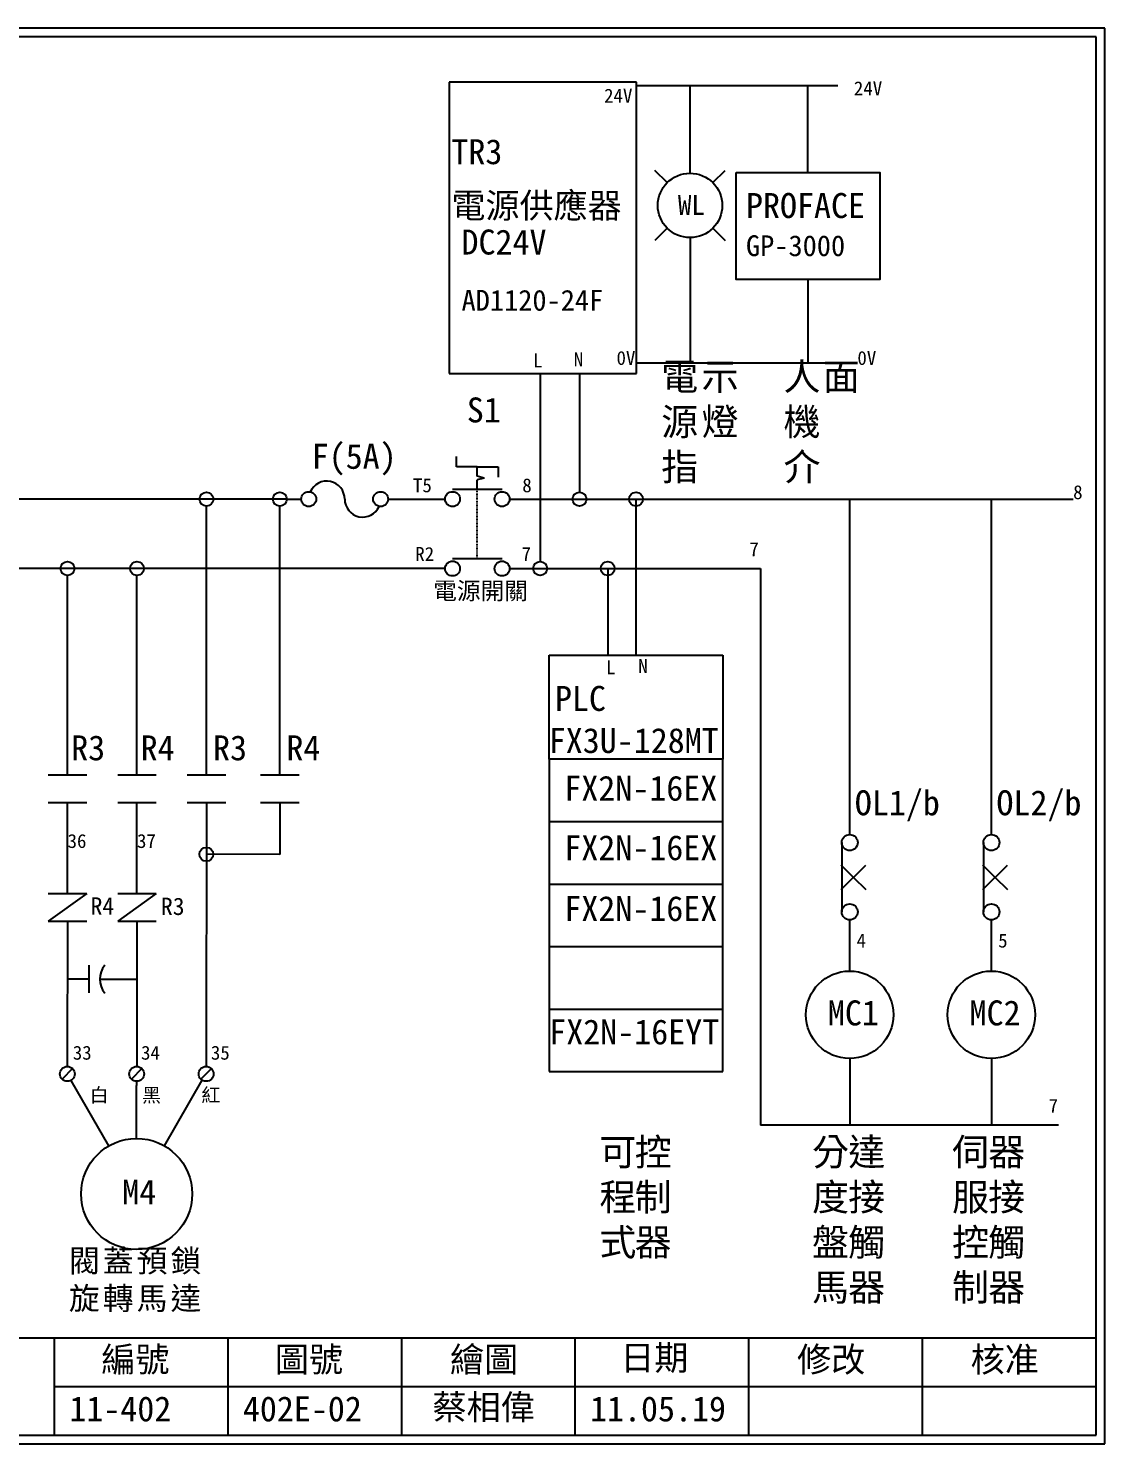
# Model space of a CAD drawing. Extents: x 10 to 297, y 3 to 207.
# Drawn here: x 142 to 297, y 3 to 207 of the extents above; entities that cross this region are included whole.
import ezdxf
from ezdxf.enums import TextEntityAlignment as Align

# ---------------------------------------------------------------- set-up
doc = ezdxf.new("R2010")
doc.units = 0
doc.linetypes.add('DASHED', pattern=[0.2, 0.1, -0.1])
doc.layers.get('0').update_dxf_attribs({"linetype": 'CONTINUOUS'})
for name, color, linetype in [('7', 7, 'CONTINUOUS'), ('圖框層', 7, 'CONTINUOUS'), ('標尺寸層', 3, 'CONTINUOUS')]:
    doc.layers.add(name, color=color, linetype=linetype)
doc.styles.add('CNS', font='romanc.shx', dxfattribs={"bigfont": 'chineset.shx'})
doc.styles.add('STSL', font='KAIU.TTF')
doc.styles.add('標楷體', font='KAIU.TTF')

# ---------------------------------------------------------------- blocks, each defined once
blk = doc.blocks.new('FUSE')
at = {"color": 7}
for p, q in [((0, 0), (2.14, 0)), ((14.64, 0), (16.78, 0))]:
    blk.add_line(p, q, dxfattribs=at)
for centre in [(3.21, 0), (13.56, 0)]:
    blk.add_circle(centre, 1.07)
for centre, start, end in [((5.8, 0), 0, 156.116), ((10.98, 0), 180, 336.116)]:
    blk.add_arc(centre, 2.59, start, end, dxfattribs=at)

msp = doc.modelspace()

# ---------------------------------------------------------------- linework, layer by layer
for p, q in [((229.58, 199.2), (202.58, 199.2)), ((202.58, 199.2), (202.58, 157.2)), ((229.58, 157.2), (229.58, 199.2)), ((258.55, 198.67), (229.58, 198.67)), ((237.27, 189.99), (237.27, 198.67)), ((237.27, 186.09), (237.27, 189.99)), ((233.99, 184.73), (232.22, 186.5)), ((240.55, 184.73), (242.32, 186.5)), ((233.99, 178.17), (232.22, 176.4)), ((240.55, 178.17), (242.32, 176.4)), ((237.27, 176.81), (237.27, 172.86)), ((237.27, 172.86), (237.27, 158.72)), ((202.58, 157.2), (225.58, 157.2)), ((215.69, 157.2), (215.69, 130.12)), ((221.36, 157.2), (221.36, 140.12)), ((225.58, 157.2), (229.58, 157.2)), ((258.55, 158.72), (229.58, 158.72)), ((203.63, 143.77), (203.63, 145.27)), ((206.63, 143.77), (203.63, 143.77)), ((206.63, 143.77), (209.63, 143.77)), ((209.63, 143.77), (209.63, 142.27)), ((207.63, 142.16), (206.63, 142.43)), ((207.63, 142.16), (206.63, 141.89)), ((179.14, 139.12), (22.17, 139.12)), ((193.78, 139.12), (201.99, 139.12)), ((195.92, 139.12), (201.99, 139.12)), ((211.27, 139.12), (292.46, 139.12)), ((229.49, 116.64), (229.49, 139.12)), ((260.27, 90.78), (260.27, 139.12)), ((280.68, 90.78), (280.68, 139.12)), ((167.61, 99.39), (167.61, 138.12)), ((178.18, 99.39), (178.18, 138.12)), ((201.99, 129.12), (22.17, 129.12)), ((211.27, 129.12), (247.43, 129.12)), ((147.61, 99.39), (147.61, 128.12)), ((157.61, 99.39), (157.61, 128.12)), ((216.99, 116.64), (241.99, 116.64)), ((216.99, 101.64), (216.99, 116.64)), ((241.99, 116.64), (241.99, 101.64)), ((241.99, 101.64), (216.99, 101.64)), ((216.99, 101.64), (216.99, 92.64)), ((241.99, 92.64), (241.99, 101.64)), ((147.61, 82.28), (147.61, 95.42)), ((157.61, 82.28), (157.61, 95.42)), ((167.61, 95.42), (167.57, 57.36)), ((178.18, 95.42), (178.18, 87.93)), ((216.99, 92.64), (241.99, 92.64)), ((216.99, 92.64), (216.99, 83.64)), ((241.99, 83.64), (241.99, 92.64)), ((178.18, 87.93), (167.6, 87.94)), ((167.6, 87.94), (167.6, 87.94)), ((259.12, 89.63), (259.12, 79.63)), ((279.53, 89.63), (279.53, 79.63)), ((259.06, 82.84), (262.6, 86.38)), ((260.83, 84.61), (259.06, 86.38)), ((279.47, 82.84), (283, 86.38)), ((281.23, 84.61), (279.47, 86.38)), ((216.99, 83.64), (241.99, 83.64)), ((216.99, 83.64), (216.99, 74.64)), ((241.99, 74.64), (241.99, 83.64)), ((260.83, 84.61), (262.6, 82.84)), ((281.23, 84.61), (283, 82.84)), ((150.39, 82.28), (144.83, 78.31)), ((160.39, 82.28), (154.83, 78.31)), ((147.59, 78.31), (147.57, 57.36)), ((157.59, 78.31), (157.57, 57.36)), ((260.27, 71.11), (260.27, 78.48)), ((280.68, 71.11), (280.68, 78.48)), ((216.99, 74.64), (241.99, 74.64)), ((216.99, 74.64), (216.99, 65.64)), ((241.99, 65.64), (241.99, 74.64)), ((150.73, 67.95), (150.73, 71.95)), ((150.73, 69.95), (147.58, 69.95)), ((152.28, 69.95), (157.57, 69.95)), ((216.99, 65.64), (241.99, 65.64)), ((216.99, 65.64), (241.99, 65.64)), ((216.99, 65.64), (216.99, 56.64)), ((241.99, 56.64), (241.99, 65.64)), ((260.27, 58.51), (260.27, 48.91)), ((280.68, 58.51), (280.68, 48.91)), ((148.33, 57.05), (146.81, 55.53)), ((153.56, 45.92), (148.11, 55.36)), ((158.33, 57.05), (156.81, 55.53)), ((157.56, 55.22), (157.56, 54.63)), ((161.56, 45.92), (167.02, 55.37)), ((168.33, 57.05), (166.81, 55.53)), ((216.99, 56.64), (241.99, 56.64)), ((157.56, 46.99), (157.56, 54.63))]:
    msp.add_line(p, q)
for centre, radius in [((237.27, 181.45), 4.64), ((167.61, 139.12), 1), ((178.18, 139.12), 1), ((221.36, 139.12), 1), ((147.61, 129.12), 1), ((157.61, 129.12), 1), ((215.69, 129.12), 1), ((167.6, 87.94), 1), ((260.27, 64.81), 6.3), ((280.68, 64.81), 6.3), ((147.57, 56.29), 1.07), ((157.57, 56.29), 1.07), ((167.57, 56.29), 1.07), ((157.56, 38.99), 8)]:
    msp.add_circle(centre, radius)
msp.add_arc((155.5, 69.95), 3.23, 141.7755, 218.4018)
at = {"layer": '7'}
for p, q in [((206.63, 142.43), (206.63, 143.77)), ((206.63, 140.55), (206.63, 141.89)), ((203.06, 140.55), (210.2, 140.55)), ((203.06, 130.55), (210.2, 130.55))]:
    msp.add_line(p, q, dxfattribs=at)
at = {"layer": '7', "linetype": 'DASHED'}
msp.add_line((206.63, 130.55), (206.63, 140.55), dxfattribs=at)
at = {"layer": '7'}
for centre in [(203.06, 139.12), (210.2, 139.12), (203.06, 129.12), (210.2, 129.12)]:
    msp.add_circle(centre, 1.07, dxfattribs=at)
at = {"layer": '圖框層', "color": 7}
for p, q in [((297, 206.97), (10, 206.97)), ((297, 3), (297, 206.97)), ((295.75, 205.72), (11.25, 205.72)), ((295.75, 4.25), (295.75, 205.72)), ((11.25, 18.25), (295.75, 18.25)), ((145.75, 4.25), (145.75, 18.25)), ((170.75, 4.25), (170.75, 18.25)), ((195.75, 4.25), (195.75, 18.25)), ((220.75, 4.25), (220.75, 18.25)), ((245.75, 4.25), (245.75, 18.25)), ((270.75, 4.25), (270.75, 18.25)), ((145.75, 11.25), (295.75, 11.25)), ((11.25, 4.25), (295.75, 4.25)), ((10, 3), (297, 3))]:
    msp.add_line(p, q, dxfattribs=at)
at = {"layer": '標尺寸層', "color": 7}
for p, q in [((254.25, 186.2), (254.25, 198.67)), ((254.25, 170.76), (254.25, 158.72)), ((225.41, 129.15), (225.41, 116.64)), ((247.43, 129.12), (247.43, 48.91)), ((144.83, 99.39), (150.39, 99.39)), ((154.83, 99.39), (160.39, 99.39)), ((164.83, 99.39), (170.39, 99.39)), ((175.4, 99.39), (180.96, 99.39)), ((144.83, 95.42), (150.39, 95.42)), ((154.83, 95.42), (160.39, 95.42)), ((164.83, 95.42), (170.39, 95.42)), ((175.4, 95.42), (180.96, 95.42)), ((144.83, 82.28), (150.39, 82.28)), ((154.83, 82.28), (160.39, 82.28)), ((144.83, 78.31), (150.39, 78.31)), ((154.83, 78.31), (160.39, 78.31)), ((290.33, 48.91), (247.43, 48.91))]:
    msp.add_line(p, q, dxfattribs=at)
msp.add_lwpolyline([(243.9, 186.2), (264.6, 186.2), (264.6, 170.76), (243.9, 170.76)], close=True, dxfattribs=at)
for centre, radius in [((229.49, 139.12), 1), ((225.41, 129.12), 1), ((260.27, 89.63), 1.15), ((280.68, 89.63), 1.15), ((260.27, 79.63), 1.15), ((280.68, 79.63), 1.15)]:
    msp.add_circle(centre, radius, dxfattribs=at)

# ---------------------------------------------------------------- block references
at = {"color": 7}
msp.add_blockref('FUSE', (179.14, 139.12), dxfattribs=at)

# ---------------------------------------------------------------- texts
msp.add_text('WL', height=2.856, dxfattribs=at).set_placement((237.47, 181.5), align=Align.MIDDLE_CENTER)
at = {"color": 0, "insert": (157.56, 30.99), "char_height": 3.25, "width": 30.8091, "attachment_point": 2, "style": '標楷體'}
msp.add_mtext('{\\T1.1;閥蓋預鎖\\P旋轉馬達}', dxfattribs=at)
at = {"layer": '圖框層', "color": 4, "style": 'STSL'}
for s, height, p in [('24V', 2, (224.89, 196.26)), ('24V', 2, (260.87, 197.32)), ('TR3', 3.6, (202.89, 187.39)), ('電源供應器', 3.6, (202.89, 179.63)), ('PROFACE', 3.6, (245.33, 179.63)), ('DC24V', 3.6, (204.35, 174.37)), ('GP-3000', 3, (245.33, 174.14)), ('AD1120-24F', 3, (204.36, 166.28)), ('L', 2, (214.65, 158.11)), ('N', 2, (220.52, 158.26)), ('0V', 2, (226.68, 158.46)), ('0V', 2, (261.38, 158.46)), ('S1', 3.6, (205.12, 150.17)), ('F(5A)', 3.6, (182.77, 143.49)), ('T5', 2, (197.36, 140.11)), ('8', 2, (213.11, 140.11)), ('8', 2, (292.46, 139.12)), ('7', 2, (245.82, 130.9)), ('R2', 2, (197.69, 130.22)), ('7', 2, (213.01, 130.22)), ('L', 2, (225.19, 113.88)), ('N', 2, (229.82, 114.06)), ('PLC', 3.6, (217.81, 108.6)), ('FX3U-128MT', 3.6, (216.92, 102.53)), ('R3', 3.6, (148.13, 101.48)), ('R4', 3.6, (158.13, 101.48)), ('R3', 3.6, (168.56, 101.48)), ('R4', 3.6, (179.13, 101.48)), ('FX2N-16EX', 3.6, (219.16, 95.66)), ('OL1/b', 3.6, (261.01, 93.56)), ('OL2/b', 3.6, (281.41, 93.56)), ('36', 2, (147.61, 88.85)), ('37', 2, (157.61, 88.85)), ('FX2N-16EX', 3.6, (219.16, 87.09)), ('R4', 2.5, (150.93, 79.24)), ('R3', 2.5, (161.06, 79.19)), ('FX2N-16EX', 3.6, (219.16, 78.32)), ('4', 2, (261.26, 74.5)), ('5', 2, (281.66, 74.5)), ('MC1', 3.6, (257.13, 63.28)), ('MC2', 3.6, (277.54, 63.28)), ('FX2N-16EYT', 3.6, (216.99, 60.54)), ('33', 2, (148.36, 58.34)), ('34', 2, (158.19, 58.34)), ('35', 2, (168.25, 58.34)), ('白', 2, (150.8, 52.23)), ('黑', 2, (158.34, 52.23)), ('紅', 2, (166.88, 52.23)), ('7', 2, (288.93, 50.69)), ('M4', 3.6, (155.48, 37.47)), ('編號', 3.6, (152.47, 13.34)), ('圖號', 3.6, (177.47, 13.34)), ('繪圖', 3.6, (202.69, 13.34)), ('日期', 3.6, (227.22, 13.59)), ('修改', 3.6, (252.69, 13.34)), ('核准', 3.6, (277.69, 13.34)), ('蔡相偉', 3.6, (200.18, 6.47)), ('11-402', 3.6, (147.86, 6.22)), ('402E-02', 3.6, (172.86, 6.22)), ('11.05.19', 3.6, (222.86, 6.22))]:
    msp.add_text(s, height=height, dxfattribs=at).set_placement(p)
at = {"layer": '標尺寸層', "color": 7, "attachment_point": 1, "style": 'CNS'}
for s, insert, char_height, width in [('{\\fDFKai-SB|b0|i0|c136|p65;人機介}', (250.74, 158.72), 3.9, 4.1392), ('{\\fDFKai-SB|b0|i0|c136|p65;電\\P源指}', (233.13, 158.72), 3.9, 4.1392), ('{\\fDFKai-SB|b0|i0|c136|p65;示燈}', (238.94, 158.72), 3.9, 4.1392), ('{\\fDFKai-SB|b0|i0|c136|p65;面}', (256.41, 158.72), 3.9, 4.1392), ('{\\fDFKai-SB|b0|i0|c136|p65;電源開關}', (200.28, 127.16), 2.5, 14.0847), ('{\\fDFKai-SB|b0|i0|c136|p65;可程式}', (224.22, 46.99), 3.9, 5.4243), ('{\\fDFKai-SB|b0|i0|c136|p65;控制器}', (229.31, 46.99), 3.9, 5.4243), ('{\\fDFKai-SB|b0|i0|c136|p65;分\\P度\\P盤\\P馬}', (254.85, 46.99), 3.9, 5.4243), ('{\\fDFKai-SB|b0|i0|c136|p65;達接觸器}', (260.06, 46.99), 3.9, 5.4243), ('{\\fDFKai-SB|b0|i0|c136|p65;伺服控制}', (275.02, 46.99), 3.9, 5.4243), ('{\\fDFKai-SB|b0|i0|c136|p65;器接觸器}', (280.23, 46.99), 3.9, 5.4243)]:
    msp.add_mtext(s, dxfattribs=dict(at, insert=insert, char_height=char_height, width=width))

doc.saveas('drawing.dxf')
